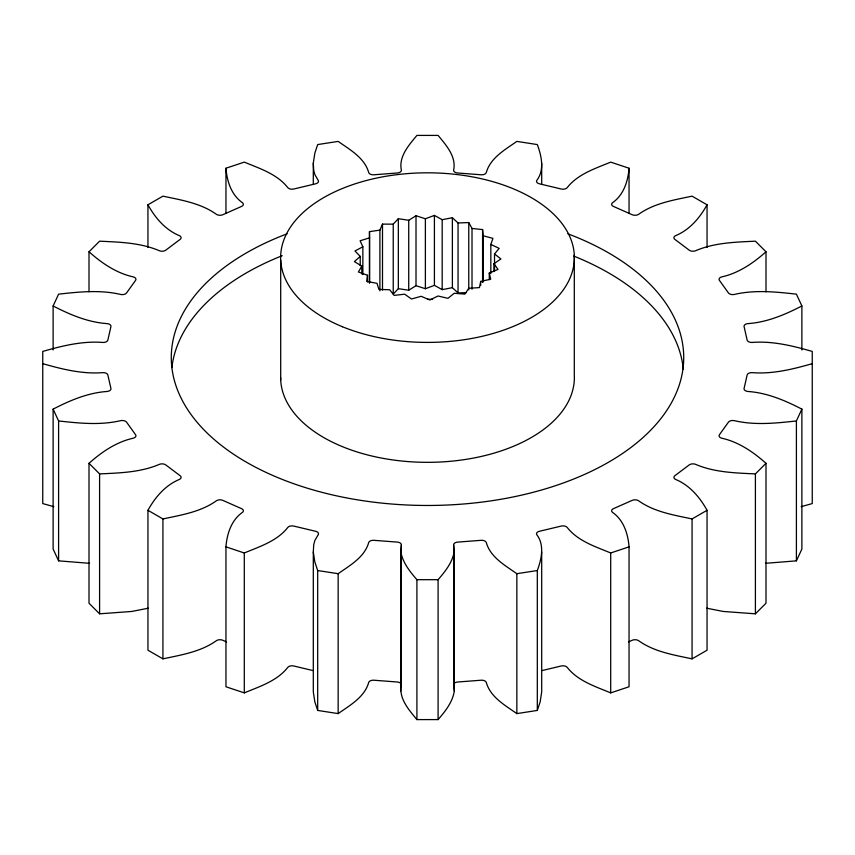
<?xml version="1.0" encoding="UTF-8"?>
<svg xmlns="http://www.w3.org/2000/svg" width="855" height="855" viewBox="0 0 855 855"><rect width="100%" height="100%" fill="white"/><g stroke="black" fill="none" stroke-linecap="round" stroke-linejoin="round"><path stroke-width="1.28" d="M812.25 363.664C792.767 369.242 772.557 374.266 752.133 372.641A4.649 2.683 0 0 0 747.12 375.099L744.107 388.352A4.649 2.683 0 0 0 747.836 391.472C766.999 392.744 785.008 400.429 801.883 409.128L796.4 420.949C775.848 423.236 754.666 425.448 734.306 420.639A4.649 2.683 0 0 0 728.364 422.263L719.504 434.607A4.649 2.683 0 0 0 721.706 438.188C738.602 441.917 753.276 451.964 765.995 463.314L755.403 473.905C735.279 472.965 714.363 472.42 695.564 464.329A4.649 2.683 0 0 0 689.098 465.013L675.001 475.615A4.649 2.683 0 0 0 675.536 479.399C689.59 485.159 699.871 497.268 707.053 510.296L692.069 518.942C673.729 515.031 654.139 511.921 638.567 500.752A4.649 2.683 0 0 0 632.016 500.442L613.644 508.575A4.649 2.683 0 0 0 612.458 512.316C623.626 520.011 628.072 533.905 629.045 546.858L610.705 552.982C595.304 546.569 577.809 541.065 567.175 527.407A4.649 2.683 0 0 0 560.987 526.135L539.591 531.244A4.649 2.683 0 0 0 536.769 534.674C544.763 545.073 541.493 559.266 537.314 570.531L516.848 573.694C505.134 565.433 490.375 557.257 486.271 542.487A4.649 2.683 0 0 0 480.863 540.339L457.906 542.081A4.649 2.683 0 0 0 453.642 544.966L454.294 551.112L454.294 691.022C452.626 702.147 445.252 711.328 438.091 719.589L416.909 719.589C408.947 709.971 398.505 698.375 401.358 684.876A4.649 2.683 0 0 0 397.094 681.991L374.137 680.238A4.649 2.683 0 0 0 368.729 682.397C364.625 697.167 349.866 705.332 338.153 713.604L317.686 710.43L314.843 701.891L313.304 691.866L313.304 551.967L313.71 544.785L314.843 540.52L318.231 534.674A4.649 2.683 0 0 0 315.41 531.244L294.013 526.135A4.649 2.683 0 0 0 287.825 527.407C277.191 541.065 259.696 546.569 244.295 552.982L225.955 546.858C226.928 533.905 231.374 520.011 242.542 512.316A4.649 2.683 0 0 0 241.356 508.575L222.984 500.442A4.649 2.683 0 0 0 216.433 500.752C200.861 511.921 181.271 515.031 162.931 518.942L147.947 510.296C155.129 497.268 165.41 485.159 179.465 479.399A4.649 2.683 0 0 0 179.999 475.615L165.902 465.013A4.649 2.683 0 0 0 159.436 464.329C140.637 472.42 119.721 472.965 99.597 473.905L89.006 463.314C101.724 451.964 116.398 441.917 133.294 438.188A4.649 2.683 0 0 0 135.496 434.607L126.636 422.263A4.649 2.683 0 0 0 120.694 420.639C100.334 425.448 79.152 423.236 58.6 420.949L53.117 409.128C69.992 400.429 88.001 392.744 107.164 391.472A4.649 2.683 0 0 0 110.894 388.352L107.88 375.099A4.649 2.683 0 0 0 102.867 372.641C82.443 374.266 62.233 369.242 42.75 363.664M313.304 184.445L313.304 163.134L314.843 153.109L317.686 144.57L338.153 141.396C349.866 149.668 364.625 157.833 368.729 172.603A4.649 2.683 0 0 0 374.137 174.762L397.094 173.009A4.649 2.683 0 0 0 401.358 170.124C398.505 156.625 408.947 145.029 416.909 135.411L438.091 135.411C446.054 145.029 456.495 156.625 453.642 170.124A4.649 2.683 0 0 0 457.906 173.009L480.863 174.762A4.649 2.683 0 0 0 486.271 172.603C490.375 157.833 505.134 149.668 516.848 141.396L537.314 144.57C541.493 155.824 544.763 170.017 536.769 180.416A4.649 2.683 0 0 0 539.591 183.846L560.987 188.955A4.649 2.683 0 0 0 567.175 187.683C577.809 174.025 595.304 168.521 610.705 162.119L629.045 168.232L629.045 213.536M400.706 691.022L400.706 551.112L401.358 544.966A4.649 2.683 0 0 0 397.094 542.081L374.137 540.339A4.649 2.683 0 0 0 368.729 542.487C364.625 557.257 349.866 565.433 338.153 573.694L317.686 570.531L314.843 561.992L313.304 551.967M393.236 224.16L382.495 224.117L379.898 230.134L369.478 231.63L369.563 237.829L360.105 240.779L362.862 246.774L354.964 250.985L360.222 256.393L354.387 261.598L361.804 266.087L358.405 271.976L367.522 275.257L366.763 281.445L377.002 283.315L378.936 289.418L389.666 289.76L394.166 295.392L404.693 294.184L411.479 298.994L421.162 296.3L429.809 299.987L438.027 296.001L447.988 298.331L454.229 293.276L464.885 294.109L468.754 288.317L479.431 287.59L480.692 281.434L490.706 279.2L489.284 273.044L498.016 269.443L493.987 263.693L500.902 258.947L494.521 253.956L499.17 248.367L490.834 244.445L492.929 238.363L483.171 235.766L482.583 229.578L472.013 228.456L468.775 222.546L458.056 222.984L452.38 217.726L442.185 219.682L434.415 215.407L425.384 218.762L416.011 215.738L408.722 220.291L398.334 218.698L393.236 224.16L393.236 294.109L398.334 288.659L398.334 218.698M629.045 168.232C628.072 181.185 623.626 195.079 612.458 202.785A4.649 2.683 0 0 0 613.644 206.515L632.016 214.648A4.649 2.683 0 0 0 638.567 214.349C654.139 203.169 673.729 200.059 692.069 196.148L707.053 204.794L707.053 247.437M454.294 551.112C452.626 562.237 445.252 571.429 438.091 579.679L438.091 719.589M454.294 691.022L453.642 684.876A4.649 2.683 0 0 1 457.906 681.991L480.863 680.238A4.649 2.683 0 0 1 486.271 682.397C490.375 697.167 505.134 705.332 516.848 713.604L537.314 710.43L540.157 701.891L541.696 691.866L541.696 551.967M53.117 349.93L53.117 305.962L58.6 294.152C79.152 291.865 100.334 289.642 120.694 294.462A4.649 2.683 0 0 0 126.636 292.827L135.496 280.483A4.649 2.683 0 0 0 133.294 276.902C116.398 273.173 101.724 263.126 89.006 251.776L99.597 241.185C119.721 242.125 140.637 242.681 159.436 250.761A4.649 2.683 0 0 0 165.902 250.077L179.999 239.475A4.649 2.683 0 0 0 179.465 235.691C165.41 229.931 155.129 217.822 147.947 204.794L162.931 196.148C181.271 200.059 200.861 203.169 216.433 214.349A4.649 2.683 0 0 0 222.984 214.648L241.356 206.515A4.649 2.683 0 0 0 242.542 202.785C231.374 195.079 226.928 181.185 225.955 168.232L244.295 162.119C259.696 168.521 277.191 174.025 287.825 187.683A4.649 2.683 0 0 0 294.013 188.955L315.41 183.846A4.649 2.683 0 0 0 318.231 180.416L314.843 174.58L313.71 170.316L313.304 163.134M765.482 563.317L796.4 560.848L801.883 549.038L801.883 409.128M707.053 204.794C699.871 217.822 689.59 229.931 675.536 235.691A4.649 2.683 0 0 0 675.001 239.475L689.098 250.077A4.649 2.683 0 0 0 695.564 250.761C714.363 242.681 735.279 242.125 755.403 241.185L765.995 251.776L765.995 291.747M706.743 608.215L723.212 611.453L755.403 613.815L765.995 603.224L765.995 463.314M765.995 251.776C753.276 263.126 738.602 273.173 721.706 276.902A4.649 2.683 0 0 0 719.504 280.483L728.364 292.827A4.649 2.683 0 0 0 734.306 294.462C754.666 289.642 775.848 291.865 796.4 294.152L801.883 305.962L801.883 349.93M398.334 288.659L408.722 290.24L416.011 285.688L425.384 288.723L434.415 285.356L442.185 289.642L452.38 287.675L458.056 292.934L466.392 292.602M628.564 641.881L632.016 640.352A4.649 2.683 0 0 1 638.567 640.652C654.139 651.831 673.729 654.941 692.069 658.852L707.053 650.206L707.053 510.296M801.883 305.962C785.008 314.661 766.999 322.346 747.836 323.618A4.649 2.683 0 0 0 744.107 326.738L747.12 339.991A4.649 2.683 0 0 0 752.133 342.449C772.557 340.824 792.767 345.848 812.25 351.426L812.25 503.574L801.167 506.673M225.955 546.858L225.955 686.768L244.295 692.881C259.696 686.48 277.191 680.975 287.825 667.317A4.649 2.683 0 0 1 294.013 666.045L312.887 670.555M542.113 670.555L560.987 666.045A4.649 2.683 0 0 1 567.175 667.317C577.809 680.975 595.304 686.48 610.705 692.881L629.045 686.768L629.045 546.858M148.257 608.215L131.788 611.453L99.597 613.815L89.006 603.224L89.006 463.314M147.947 510.296L147.947 650.206L162.931 658.852C181.271 654.941 200.861 651.831 216.433 640.652A4.649 2.683 0 0 1 222.984 640.352L226.436 641.881M400.706 551.112C402.374 562.237 409.748 571.429 416.909 579.679L438.091 579.679M89.519 563.317L58.6 560.848L53.117 549.038L53.117 409.128M53.833 506.673L42.75 503.574L42.75 351.426C62.233 345.848 82.443 340.824 102.867 342.449A4.649 2.683 0 0 0 107.88 339.991L110.894 326.738A4.649 2.683 0 0 0 107.164 323.618C88.001 322.346 69.992 314.661 53.117 305.962M796.4 420.949L796.4 560.848M755.403 473.905L755.403 613.815M692.069 518.942L692.069 658.852M610.705 552.982L610.705 692.881M574.304 254.95L574.304 374.875A146.868 84.795 0 0 1 429.809 462.32A146.868 84.795 0 0 1 280.632 377.536M541.696 163.134L541.696 184.445M537.314 570.531L537.314 710.43M516.848 573.694L516.848 713.604M494.521 253.956L494.521 271.11M493.987 263.693L493.987 271.612M490.834 244.445L490.834 273.482M489.284 273.044L489.284 279.649M483.171 235.766L483.171 281.968M482.583 229.578L482.583 282.374M480.692 281.434L480.692 285.388M472.013 228.456L472.013 289.172M468.775 222.546L468.775 289.856M458.056 222.984L458.056 292.934M453.642 544.966L453.642 684.876M452.38 217.726L452.38 287.675M442.185 219.682L442.185 289.642M434.415 215.407L434.415 285.356M425.384 218.762L425.384 288.723M416.909 579.679L416.909 719.589M416.011 215.738L416.011 285.688M408.722 220.291L408.722 290.24M401.358 544.966L401.358 684.876M382.495 224.117L382.495 290.102M379.898 230.134L379.898 290.85M369.563 237.829L369.563 282.706M369.478 231.63L369.478 283.101M367.522 275.257L367.522 281.861M362.862 246.774L362.862 274.487M361.804 266.087L361.804 274.006M360.222 256.393L360.222 265.627M338.153 573.694L338.153 713.604M317.686 570.531L317.686 710.43M280.697 260.273L280.697 380.197M244.295 552.982L244.295 692.881M225.955 168.232L225.955 213.536M162.931 518.942L162.931 658.852M147.947 204.794L147.947 247.437M99.597 473.905L99.597 613.815M89.006 251.776L89.006 291.747M58.6 420.949L58.6 560.848M567.859 233.789A256.222 147.926 0 0 1 620.655 454.732A256.222 147.926 0 0 1 234.345 454.742A256.222 147.926 0 0 1 287.13 233.8M427.5 299.303A48.959 28.268 0 0 1 432.609 299.453M171.866 367.575A256.222 147.926 0 0 1 282.225 255.688M573.929 256.147A256.222 147.926 0 0 1 683.305 369.178M342.417 326.728A146.868 84.795 0 0 0 573.716 265.595A146.868 84.795 0 0 0 366.357 180.512A146.868 84.795 0 0 0 342.417 326.728"/></g></svg>
